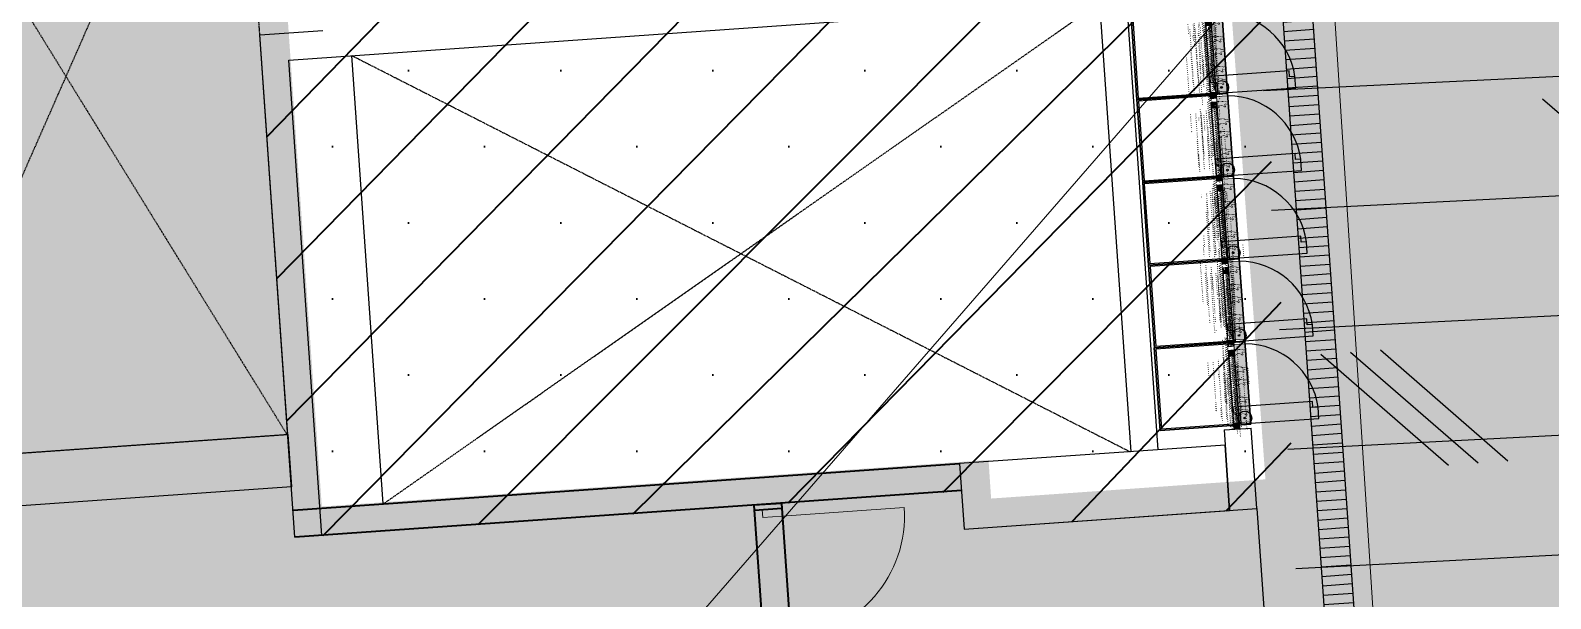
# Model space of a CAD drawing. Header units: millimetres. Extents: x 306 to 836129804, y -168137 to 818603917.
# Drawn here: x 834599264 to 834609363, y 818128792 to 818132562 of the extents above; entities that cross this region are included whole.
import ezdxf
from ezdxf.xclip import XClip

# ---------------------------------------------------------------- set-up
doc = ezdxf.new("R2010")
doc.units = ezdxf.units.MM
doc.header["$LTSCALE"] = 3
doc.header["$XCLIPFRAME"] = 0
for name, pattern in [('ACAD_ISO03W100', [30, 12, -18]), ('B0701', [2.34375, 1.5625, -0.78125]), ('CENTER2', [1.125, 0.75, -0.125, 0.125, -0.125]), ('DASHED', [0.75, 0.5, -0.25]), ('DIVIDE', [1.25, 0.5, -0.25, 0, -0.25, 0, -0.25])]:
    doc.linetypes.add(name, pattern=pattern)
for name, color, linetype, lineweight in [('029-ramp-l', 1, 'Continuous', 20), ('3A35X-MAGP-P-ADR-L00-L1$0$UAJ-08ALUM-h', 251, 'Continuous', 5), ('3A35X-MAGP-P-ADR-L00-L1$0$UAJ-08META', 251, 'Continuous', 9), ('3A35X-MAGP-P-ADR-L00-L1$0$UAJ-21EXWA-a', 251, 'Continuous', 13), ('3A35X-MAGP-P-ADR-L00-L1$0$UAJ-21EXWA-h', 251, 'Continuous', 9), ('3A35X-MAGP-P-ADR-L00-L1$0$UAJ-22INWA-a', 251, 'Continuous', 13), ('3A35X-MAGP-P-ADR-L00-L1$0$UAJ-32INFR-c', 251, 'Continuous', 9), ('3A35X-MAGP-P-ADR-L00-L1$0$UAJ-32INFR-h', 251, 'Continuous', 9), ('Eva-New', 1, 'ACAD_ISO03W100', 18), ('Hatch (CARR)', 252, 'Continuous', 35), ('UAJ-22INWA', 251, 'Continuous', 35), ('UAJ-32INFR-d', 251, 'Continuous', 5), ('UAJ-32INFR-h', 251, 'Continuous', 9)]:
    doc.layers.add(name, color=color, linetype=linetype, lineweight=lineweight)
doc.layers.add('3A35X-MAGP-P-ADR-L00-L1$0$UAJ-21EXWA-$', color=251, linetype='Continuous', plot=False)
doc.layers.add('UAJ-32INFR-$', color=251, linetype='Continuous', plot=False)
for name, color, linetype in [('_ANCILIARY', 40, 'Continuous'), ('_ANCILIARY HATCH', 1, 'Continuous'), ('_DEV LINE', 96, 'DIVIDE'), ('_P31', 251, 'Continuous'), ('_PARCEL BOUNDARY', 10, 'DASHED'), ('_SUBLEASE', 241, 'Continuous'), ('_SUBLEASE LINE', 10, 'DIVIDE')]:
    doc.layers.add(name, color=color, linetype=linetype)
pattern_1 = [(45, (-1740, 18), (-5, 5), []), (45, (-1738.3, 18), (-5, 5), []), (45, (-1738.2, 18), (-5, 5), []), (45, (-1738.1, 18), (-5, 5), []), (45, (-1738, 18), (-5, 5), []), (45, (-1737.9, 18), (-5, 5), []), (45, (-1737.8, 18), (-5, 5), []), (45, (-1737.7, 18), (-5, 5), [])]

# ---------------------------------------------------------------- blocks, each defined once
blk = doc.blocks.new('PB1')
at = {"layer": '_PARCEL BOUNDARY', "ltscale": 5, "const_width": 500, "flags": 128}
blk.add_lwpolyline([(834854731, 817545399), (834858529, 817489069), (834620586, 817472439), (834611000, 817471769), (834606247, 817538666)], dxfattribs=at)
blk = doc.blocks.new('*U2704')
at = {"layer": 'UAJ-22INWA'}
for p, q in [((0, -3692), (0, 747)), ((180, 747), (180, -3692))]:
    blk.add_line(p, q, dxfattribs=at)
blk = doc.blocks.new('*U2720')
at = {"layer": 'UAJ-22INWA'}
for p, q in [((0, -1336), (0, 533)), ((180, 533), (180, -1336))]:
    blk.add_line(p, q, dxfattribs=at)
for points in [[(0, 533), (180, 533)], [(0, -1336), (180, -1336)]]:
    blk.add_lwpolyline(points, dxfattribs=at)
blk = doc.blocks.new('*U2872')
at = {"layer": 'UAJ-32INFR-h'}
h = blk.add_hatch(color=256, dxfattribs=at)
h.dxf.hatch_style = 1
h.paths.add_polyline_path([(0, 0), (50, 0), (50, -130), (0, -130)])
h = blk.add_hatch(color=256, dxfattribs=at)
h.dxf.hatch_style = 1
h.paths.add_polyline_path([(1725, 0), (1675, 0), (1675, -130), (1725, -130)])
at = {"layer": 'UAJ-22INWA'}
for p, q in [((0, 0), (0, -180)), ((1725, 0), (1725, -180))]:
    blk.add_line(p, q, dxfattribs=at)
at = {"layer": 'UAJ-32INFR-$'}
blk.add_line((0, 0), (1722, 0), dxfattribs=at)
at = {"layer": 'UAJ-32INFR-d'}
blk.add_line((50, 0), (50, 812.5), dxfattribs=at)
blk.add_lwpolyline([(1675, 0), (1675, 812.5)], dxfattribs=at)
at = {"layer": 'UAJ-32INFR-d', "extrusion": (0, 0, -1)}
for centre, start, end in [((-50, 0), 90, 180), ((-1675, 0), 0, 90)]:
    blk.add_arc(centre, 812.5, start, end, dxfattribs=at)
at = {"layer": 'UAJ-32INFR-h'}
for points in [[(0, 0), (50, 0), (50, -130), (0, -130)], [(1725, 0), (1675, 0), (1675, -130), (1725, -130)]]:
    blk.add_lwpolyline(points, close=True, dxfattribs=at)
blk = doc.blocks.new('3A35X-MAGP-P-ADR-L00-L1$0$21_UNS-EXWA-Facade Extrusion_Type 2')
at = {"layer": '3A35X-MAGP-P-ADR-L00-L1$0$UAJ-21EXWA-h'}
h = blk.add_hatch(color=254, dxfattribs=at)
h.dxf.hatch_style = 1
edge = h.paths.add_edge_path(flags=16)
edge.add_line((94, 69), (96, 69))
edge.add_arc((96, 69), 0.5, 0, 90, ccw=False)
edge.add_line((96, 69), (96, 57))
edge.add_arc((90, 57), 6, -24.1131, 0, ccw=False)
edge.add_line((96, 55), (77, 55))
edge.add_arc((77, 54), 0.75, 90, 292.6567)
edge.add_arc((79, 51), 2.7, 8.4772, 112.6567, ccw=False)
edge.add_arc((82, 51), 0.75, 188.4772, 246.8609)
edge.add_arc((81, 50), 1, -110.8543, 66.8609, ccw=False)
edge.add_arc((81, 48), 0.75, 69.1457, 127.5294)
edge.add_arc((79, 51), 2.7, 193.9126, 307.5294, ccw=False)
edge.add_arc((75, 50), 0.75, 13.9126, 180)
edge.add_line((74, 50), (74, 47))
edge.add_arc((26, 291), 248, 272.8428, 281.3298, ccw=False)
edge.add_arc((38, 44), 1, 180, 272.8428, ccw=False)
edge.add_line((37, 44), (37, 49))
edge.add_line((37, 49), (34, 50))
edge.add_arc((33, 49), 0.75, 71.9348, 211.3069)
edge.add_arc((30, 48), 2.7, -72.8727, 31.3069, ccw=False)
edge.add_arc((31, 44), 0.75, 107.1273, 165.5111)
edge.add_arc((30, 45), 1, 167.7958, 345.5111, ccw=False)
edge.add_arc((28, 45), 0.75, 347.7958, 406.1796)
edge.add_arc((30, 48), 2.7, 112.5627, 226.1796, ccw=False)
edge.add_arc((29, 51), 0.75, 292.5627, 431.9348)
edge.add_line((29, 51), (28, 52))
edge.add_arc((28, 53), 1, 180, 251.9348, ccw=False)
edge.add_line((27, 53), (27, 70))
edge.add_arc((28, 70), 1, 110.9416, 180, ccw=False)
edge.add_line((28, 71), (30, 72))
edge.add_arc((30, 72), 0.75, 290.9416, 430.3137)
edge.add_arc((31, 76), 2.7, 146.1341, 250.3137, ccw=False)
edge.add_arc((28, 78), 0.75, 326.1341, 425.5622)
edge.add_arc((29, 79), 1, 182.8764, 245.5622, ccw=False)
edge.add_line((28, 79), (27, 81))
edge.add_arc((28, 81), 1, 39.0068, 182.8874, ccw=False)
edge.add_line((29, 82), (31, 80))
edge.add_arc((30, 80), 1, -23.679, 39.0068, ccw=False)
edge.add_arc((32, 79), 0.75, 156.321, 255.7491)
edge.add_arc((31, 76), 2.7, -28.4305, 75.7491, ccw=False)
edge.add_arc((34, 74), 0.75, 151.5695, 290.9416)
edge.add_line((34, 73), (39, 75))
edge.add_arc((64, 118), 49.8, 239.91, 296.8082)
edge.add_arc((86, 73), 0.5, 29.2666, 116.8082, ccw=False)
edge.add_line((87, 73), (89, 69))
edge.add_arc((90, 70), 0.75, 209.2666, 414.0907)
edge.add_arc((92, 72), 2.7, 120.4739, 234.0907, ccw=False)
edge.add_arc((90, 75), 0.75, 300.4739, 358.8576)
edge.add_arc((92, 75), 1, 1.1424, 178.8576, ccw=False)
edge.add_arc((94, 75), 0.75, 181.1424, 239.5261)
edge.add_arc((92, 72), 2.7, -44.6534, 59.5261, ccw=False)
edge.add_arc((94, 70), 0.75, 135.3466, 270)
edge = h.paths.add_edge_path()
edge.add_arc((26, 87), 2, 40.3561, 180)
edge.add_line((24, 87), (24, 42))
edge.add_arc((26, 42), 2, 180, 270.1749)
edge.add_arc((26, 291), 251, 270.1749, 285.5083)
edge.add_arc((90, 57), 9, 285.5083, 360)
edge.add_line((99, 57), (99, 72))
edge.add_arc((92, 72), 7.5, 0, 121.4668)
edge.add_arc((64, 118), 46.8, 220.3561, 301.4668, ccw=False)
blk = doc.blocks.new('3A35X-MAGP-P-ADR-L00-L1$0$21_UNS-EXWA-Facade Extrusion_Type 1')
at = {"layer": '3A35X-MAGP-P-ADR-L00-L1$0$UAJ-21EXWA-h'}
h = blk.add_hatch(color=254, dxfattribs=at)
h.dxf.hatch_style = 1
edge = h.paths.add_edge_path(flags=16)
edge.add_line((143, 146), (144, 145))
edge.add_arc((144, 146), 0.75, 232.3337, 371.7058)
edge.add_arc((148, 147), 2.7, 87.5262, 191.7058, ccw=False)
edge.add_arc((148, 150), 0.75, 267.5262, 366.9543)
edge.add_arc((150, 150), 1, 124.2685, 186.9543, ccw=False)
edge.add_line((149, 151), (151, 152))
edge.add_arc((152, 152), 1, -19.6011, 124.2575, ccw=False)
edge.add_line((153, 151), (152, 149))
edge.add_arc((151, 149), 1, 277.7131, 340.3989, ccw=False)
edge.add_arc((151, 148), 0.75, 97.7131, 197.1412)
edge.add_arc((148, 147), 2.7, -87.0384, 17.1412, ccw=False)
edge.add_arc((148, 143), 0.75, 92.9616, 232.3337)
edge.add_line((147, 142), (148, 142))
edge.add_arc((147, 142), 1, -34.5097, 52.3337, ccw=False)
edge.add_arc((153, 138), 6, 145.4903, 284.449)
edge.add_line((154, 132), (164, 134))
edge.add_arc((165, 128), 6.16, -74.5205, 104.449, ccw=False)
edge.add_arc((101, 362), 248, 272.8428, 285.4795, ccw=False)
edge.add_arc((113, 115), 1, 180, 272.8427, ccw=False)
edge.add_line((112, 115), (112, 120))
edge.add_line((112, 120), (109, 121))
edge.add_arc((108, 120), 0.75, 71.9348, 211.3069)
edge.add_arc((105, 118), 2.7, -72.8727, 31.3069, ccw=False)
edge.add_arc((106, 115), 0.75, 107.1273, 165.5111)
edge.add_arc((105, 116), 1, 167.7958, 345.5111, ccw=False)
edge.add_arc((103, 116), 0.75, 347.7958, 406.1796)
edge.add_arc((105, 118), 2.7, 112.5627, 226.1796, ccw=False)
edge.add_arc((104, 122), 0.75, 292.5627, 431.9348)
edge.add_line((104, 122), (103, 123))
edge.add_arc((103, 124), 1, 180, 251.9348, ccw=False)
edge.add_line((102, 124), (102, 140))
edge.add_arc((103, 140), 1, 108.0652, 180, ccw=False)
edge.add_line((103, 141), (104, 141))
edge.add_arc((104, 142), 0.75, 288.0652, 427.4373)
edge.add_arc((105, 145), 2.7, 143.2577, 247.4373, ccw=False)
edge.add_arc((103, 147), 0.75, 323.2577, 422.6858)
edge.add_arc((103, 149), 1, 180, 242.6858, ccw=False)
edge.add_line((102, 149), (102, 151))
edge.add_arc((103, 151), 1, 36.1304, 179.989, ccw=False)
edge.add_line((104, 152), (106, 150))
edge.add_arc((105, 149), 1, -26.5554, 36.1304, ccw=False)
edge.add_arc((106, 148), 0.75, 153.4446, 252.8727)
edge.add_arc((105, 145), 2.7, -31.3069, 72.8727, ccw=False)
edge.add_arc((108, 143), 0.75, 148.6931, 288.0652)
edge.add_line((109, 142), (113, 144))
edge.add_arc((113, 143), 1, 64.2804, 108.0652, ccw=False)
edge.add_arc((126, 169), 27.7, 244.1521, 305.1778)
edge.add_arc((142, 145), 1, 52.3337, 125.1832, ccw=False)
edge = h.paths.add_edge_path()
edge.add_arc((153, 138), 3, 142.3337, 284.449, ccw=False)
edge.add_line((150, 139), (155, 146))
edge.add_arc((150, 150), 6.32, 322.3337, 502.154)
edge.add_arc((126, 169), 24.7, 205.0822, 322.154, ccw=False)
edge.add_arc((101, 157), 2, 25.0822, 180)
edge.add_line((99, 157), (99, 111))
edge.add_arc((100, 111), 1, 180, 269.9452)
edge.add_arc((101, 362), 251, 269.9452, 285.4795)
edge.add_arc((165, 128), 9.16, 285.4795, 464.449)
edge.add_line((163, 137), (153, 135))
blk = doc.blocks.new('3A35X-MAGP-P-ADR-L00-L1$0$21_UNS-EXWA-Facade 4-1 Cladding-Section-2')
at = {"layer": '3A35X-MAGP-P-ADR-L00-L1$0$UAJ-08ALUM-h', "true_color": 0xffffff}
h = blk.add_hatch(color=7, dxfattribs=at)
h.dxf.hatch_style = 1
edge = h.paths.add_edge_path()
edge.add_arc((-149, 3276), 1.03, 180.7987, 281.3984)
edge.add_arc((-149, 3527), 252, 270.0064, 285.9254)
edge.add_arc((-83, 3294), 9.16, 288.8728, 327.3029)
edge.add_line((-75, 3289), (-75, 3299))
edge.add_line((-75, 3299), (-75, 3447))
edge.add_line((-75, 3447), (-150, 3447))
edge.add_line((-150, 3447), (-150, 3276))
h = blk.add_hatch(color=7, dxfattribs=at)
h.dxf.hatch_style = 1
edge = h.paths.add_edge_path()
edge.add_line((-75, 3450), (0, 3450))
edge.add_line((0, 3450), (0, 3244))
edge.add_arc((-9, 3244), 9.16, -74.5267, 0.0062, ccw=False)
edge.add_arc((-74, 3478), 251, 269.9514, 285.4734, ccw=False)
edge.add_arc((-74, 3227), 1, 180.0046, 269.9406, ccw=False)
edge.add_line((-75, 3227), (-75, 3450))
at = {"layer": '3A35X-MAGP-P-ADR-L00-L1$0$UAJ-21EXWA-h', "true_color": 0xffffff}
h = blk.add_hatch(color=7, dxfattribs=at)
h.dxf.hatch_style = 1
edge = h.paths.add_edge_path()
edge.add_line((-75, 2726), (-75, 2402))
edge.add_line((-75, 2402), (0, 2402))
edge.add_line((0, 2402), (0, 2698))
edge.add_arc((-9, 2697), 9.16, 3.9953, 104.4526)
edge.add_line((-11, 2706), (-21, 2704))
edge.add_arc((-22, 2706), 3, 142.3337, 284.449, ccw=False)
edge.add_line((-24, 2708), (-19, 2715))
edge.add_arc((-24, 2718), 6.32, 322.5136, 502.1538)
edge.add_arc((-49, 2737), 24.7, 263.6181, 322.154, ccw=False)
edge.add_arc((-49, 2737), 24.7, 205.0822, 263.6181, ccw=False)
edge.add_arc((-73, 2726), 2, 25.0822, 180)
h = blk.add_hatch(color=7, dxfattribs=at)
h.dxf.hatch_style = 1
edge = h.paths.add_edge_path()
edge.add_arc((-148, 2553), 2, 25.0822, 180, ccw=False)
edge.add_arc((-124, 2564), 24.7, 205.0822, 263.6181)
edge.add_arc((-124, 2564), 24.7, 263.6181, 322.154)
edge.add_arc((-99, 2545), 6.32, -37.4864, 142.1538, ccw=False)
edge.add_line((-94, 2541), (-99, 2535))
edge.add_arc((-97, 2533), 3, 142.3337, 284.449)
edge.add_line((-96, 2530), (-85, 2533))
edge.add_arc((-82, 2525), 8.56, 30.1697, 104.449, ccw=False)
edge.add_line((-75, 2529), (-75, 2405))
edge.add_line((-75, 2405), (-150, 2405))
edge.add_line((-150, 2405), (-150, 2553))
h = blk.add_hatch(color=7, dxfattribs=at)
h.dxf.hatch_style = 1
h.paths.add_polyline_path([(-150, 2395), (-75, 2395), (-75, 5), (-150, 5)])
h = blk.add_hatch(color=7, dxfattribs=at)
h.dxf.hatch_style = 1
h.paths.add_polyline_path([(-75, 2), (0, 2), (0, 2398), (-75, 2398)])
blk.add_lwpolyline([(-75, 2726), (-75, 2402), (0, 2402), (0, 2698, 0.468739), (-11, 2706), (-21, 2704, -0.714052), (-24, 2708), (-19, 2715, 0.996865), (-29, 2722, -0.261114), (-52, 2713, -0.261114), (-71, 2727, 0.801995)], format="xyb", close=True)
at = {"layer": '3A35X-MAGP-P-ADR-L00-L1$0$UAJ-08ALUM-h', "color": 18, "true_color": 0x000000}
for points in [[(-150, 3276, 0.469497), (-149, 3275, 0.069572), (-80, 3285, 0.169273), (-75, 3289, -0.996868), (-75, 3289, -0.001569), (-75, 3289, 0.716423), (-75, 3289, -0.001569), (-75, 3289), (-75, 3299), (-75, 3447), (-150, 3447), (-150, 3276, -3.687037)], [(-75, 3450), (0, 3450), (0, 3244, -0.337183), (-7, 3235, -0.067831), (-74, 3226, -0.413886), (-75, 3227), (-75, 3450)]]:
    blk.add_lwpolyline(points, format="xyb", dxfattribs=at)
at = {"layer": '3A35X-MAGP-P-ADR-L00-L1$0$UAJ-08META', "color": 1}
for points in [[(-150, 3276, 0.469497), (-149, 3275, 0.069572), (-80, 3285, 0.169273), (-75, 3289, -0.996868), (-75, 3289, -0.001569), (-75, 3289, 0.716423), (-75, 3289, -0.001569), (-75, 3289), (-75, 3299), (-75, 3447), (-150, 3447), (-150, 3276, -3.687037)], [(-75, 3450), (0, 3450), (0, 3244, -0.337183), (-7, 3235, -0.067831), (-74, 3226, -0.413886), (-75, 3227), (-75, 3450)]]:
    blk.add_lwpolyline(points, format="xyb", dxfattribs=at)
at = {"layer": '3A35X-MAGP-P-ADR-L00-L1$0$UAJ-21EXWA-h'}
blk.add_lwpolyline([(-153, 3450), (0, 3450)], dxfattribs=at)
blk.add_lwpolyline([(-150, 2553, -0.801995), (-146, 2554, 0.261114), (-126, 2540, 0.261114), (-104, 2549, -0.996865), (-94, 2541), (-99, 2535, 0.714052), (-96, 2530), (-85, 2533, -0.335951), (-75, 2529), (-75, 2405), (-150, 2405), (-150, 2553, 0.268696)], format="xyb", dxfattribs=at)
for points in [[(-150, 2395), (-75, 2395), (-75, 5), (-150, 5)], [(-75, 2), (0, 2), (0, 2398), (-75, 2398)]]:
    blk.add_lwpolyline(points, close=True, dxfattribs=at)
at = {"layer": '3A35X-MAGP-P-ADR-L00-L1$0$UAJ-22INWA-a', "color": 4, "lineweight": -2}
for points in [[(-213, 3426), (-213, 3480, 0.414214), (-216, 3483), (-228, 3483), (-228, 3488), (-215, 3488, -0.414214), (-208, 3480), (-208, 3425, -0.414214), (-215, 3418), (-228, 3418), (-228, 3423), (-216, 3423, 0.414214)], [(-213, 2373), (-213, 2427, 0.414214), (-216, 2430), (-228, 2430), (-228, 2435), (-215, 2435, -0.414214), (-208, 2428), (-208, 2373, -0.414214), (-215, 2365), (-228, 2365), (-228, 2370), (-216, 2370, 0.414214)], [(-213, 27), (-213, -27, -0.414214), (-216, -30), (-228, -30), (-228, -35), (-215, -35, 0.414214), (-208, -28), (-208, 27, 0.414214), (-215, 35), (-228, 35), (-228, 30), (-216, 30, -0.414214)]]:
    blk.add_lwpolyline(points, format="xyb", close=True, dxfattribs=at)
for points in [[(-205, 3412), (-157, 3412), (-157, 3416), (-201, 3416), (-201, 3488), (-157, 3488), (-157, 3492), (-205, 3492), (-205, 3412)], [(-205, 2360), (-157, 2360), (-157, 2364), (-201, 2364), (-201, 2436), (-157, 2436), (-157, 2440), (-205, 2440), (-205, 2360)], [(-205, 40), (-157, 40), (-157, 36), (-201, 36), (-201, -36), (-157, -36), (-157, -40), (-205, -40), (-205, 40)]]:
    blk.add_lwpolyline(points, dxfattribs=at)
for points in [[(-153, 3414), (-153, 3431), (-194, 3431), (-194, 3436), (-153, 3436), (-153, 3450), (-75, 3450), (-75, 3447), (-150, 3447), (-150, 3414), (-153, 3414)], [(-153, 2438), (-153, 2421), (-194, 2421), (-194, 2416), (-153, 2416), (-153, 2402), (-75, 2402), (-75, 2405), (-150, 2405), (-150, 2438), (-153, 2438)], [(-153, 2362), (-153, 2379), (-194, 2379), (-194, 2384), (-153, 2384), (-153, 2398), (-75, 2398), (-75, 2395), (-150, 2395), (-150, 2362), (-153, 2362)], [(-153, 38), (-153, 21), (-194, 21), (-194, 16), (-153, 16), (-153, 2), (-75, 2), (-75, 5), (-150, 5), (-150, 38), (-153, 38)]]:
    blk.add_lwpolyline(points, close=True, dxfattribs=at)
at = {"layer": '3A35X-MAGP-P-ADR-L00-L1$0$UAJ-22INWA-a', "color": 8, "lineweight": -2}
for points in [[(-184, 3473), (-184, 3488), (-175, 3488), (-175, 3473)], [(-184, 3436), (-184, 3468)], [(-175, 3468), (-175, 3436)], [(-175, 3431), (-175, 3416), (-184, 3416), (-184, 3431)], [(-184, 2421), (-184, 2436), (-175, 2436), (-175, 2421)], [(-184, 2384), (-184, 2416)], [(-175, 2379), (-175, 2364), (-184, 2364), (-184, 2379)], [(-175, 2416), (-175, 2384)], [(-175, 21), (-175, 36), (-184, 36), (-184, 21)], [(-184, 16), (-184, -16)], [(-175, -16), (-175, 16)], [(-184, -21), (-184, -36), (-175, -36), (-175, -21)]]:
    blk.add_lwpolyline(points, dxfattribs=at)
for name, p in [('3A35X-MAGP-P-ADR-L00-L1$0$21_UNS-EXWA-Facade Extrusion_Type 1', (-174, 3291)), ('3A35X-MAGP-P-ADR-L00-L1$0$21_UNS-EXWA-Facade Extrusion_Type 1', (-174, 3200)), ('3A35X-MAGP-P-ADR-L00-L1$0$21_UNS-EXWA-Facade Extrusion_Type 2', (-174, 3235)), ('3A35X-MAGP-P-ADR-L00-L1$0$21_UNS-EXWA-Facade Extrusion_Type 1', (-174, 3116)), ('3A35X-MAGP-P-ADR-L00-L1$0$21_UNS-EXWA-Facade Extrusion_Type 1', (-174, 2569)), ('3A35X-MAGP-P-ADR-L00-L1$0$21_UNS-EXWA-Facade Extrusion_Type 2', (-174, 2466)), ('3A35X-MAGP-P-ADR-L00-L1$0$21_UNS-EXWA-Facade Extrusion_Type 1', (-174, 2369)), ('3A35X-MAGP-P-ADR-L00-L1$0$21_UNS-EXWA-Facade Extrusion_Type 1', (-174, 2292)), ('3A35X-MAGP-P-ADR-L00-L1$0$21_UNS-EXWA-Facade Extrusion_Type 1', (-174, 2238)), ('3A35X-MAGP-P-ADR-L00-L1$0$21_UNS-EXWA-Facade Extrusion_Type 2', (-174, 2182)), ('3A35X-MAGP-P-ADR-L00-L1$0$21_UNS-EXWA-Facade Extrusion_Type 1', (-174, 2146)), ('3A35X-MAGP-P-ADR-L00-L1$0$21_UNS-EXWA-Facade Extrusion_Type 1', (-174, 2063)), ('3A35X-MAGP-P-ADR-L00-L1$0$21_UNS-EXWA-Facade Extrusion_Type 2', (-174, 1982)), ('3A35X-MAGP-P-ADR-L00-L1$0$21_UNS-EXWA-Facade Extrusion_Type 1', (-174, 1946)), ('3A35X-MAGP-P-ADR-L00-L1$0$21_UNS-EXWA-Facade Extrusion_Type 1', (-174, 1863)), ('3A35X-MAGP-P-ADR-L00-L1$0$21_UNS-EXWA-Facade Extrusion_Type 2', (-174, 1782)), ('3A35X-MAGP-P-ADR-L00-L1$0$21_UNS-EXWA-Facade Extrusion_Type 1', (-174, 1746)), ('3A35X-MAGP-P-ADR-L00-L1$0$21_UNS-EXWA-Facade Extrusion_Type 1', (-174, 1663)), ('3A35X-MAGP-P-ADR-L00-L1$0$21_UNS-EXWA-Facade Extrusion_Type 2', (-174, 1582)), ('3A35X-MAGP-P-ADR-L00-L1$0$21_UNS-EXWA-Facade Extrusion_Type 1', (-174, 1546)), ('3A35X-MAGP-P-ADR-L00-L1$0$21_UNS-EXWA-Facade Extrusion_Type 1', (-174, 1463)), ('3A35X-MAGP-P-ADR-L00-L1$0$21_UNS-EXWA-Facade Extrusion_Type 2', (-174, 1382)), ('3A35X-MAGP-P-ADR-L00-L1$0$21_UNS-EXWA-Facade Extrusion_Type 1', (-174, 1346)), ('3A35X-MAGP-P-ADR-L00-L1$0$21_UNS-EXWA-Facade Extrusion_Type 1', (-174, 1263)), ('3A35X-MAGP-P-ADR-L00-L1$0$21_UNS-EXWA-Facade Extrusion_Type 2', (-174, 1182)), ('3A35X-MAGP-P-ADR-L00-L1$0$21_UNS-EXWA-Facade Extrusion_Type 1', (-174, 1146)), ('3A35X-MAGP-P-ADR-L00-L1$0$21_UNS-EXWA-Facade Extrusion_Type 1', (-174, 1063)), ('3A35X-MAGP-P-ADR-L00-L1$0$21_UNS-EXWA-Facade Extrusion_Type 2', (-174, 982)), ('3A35X-MAGP-P-ADR-L00-L1$0$21_UNS-EXWA-Facade Extrusion_Type 1', (-174, 946)), ('3A35X-MAGP-P-ADR-L00-L1$0$21_UNS-EXWA-Facade Extrusion_Type 1', (-174, 863)), ('3A35X-MAGP-P-ADR-L00-L1$0$21_UNS-EXWA-Facade Extrusion_Type 2', (-174, 782)), ('3A35X-MAGP-P-ADR-L00-L1$0$21_UNS-EXWA-Facade Extrusion_Type 1', (-174, 746)), ('3A35X-MAGP-P-ADR-L00-L1$0$21_UNS-EXWA-Facade Extrusion_Type 1', (-174, 663)), ('3A35X-MAGP-P-ADR-L00-L1$0$21_UNS-EXWA-Facade Extrusion_Type 2', (-174, 582)), ('3A35X-MAGP-P-ADR-L00-L1$0$21_UNS-EXWA-Facade Extrusion_Type 1', (-174, 546)), ('3A35X-MAGP-P-ADR-L00-L1$0$21_UNS-EXWA-Facade Extrusion_Type 1', (-174, 463)), ('3A35X-MAGP-P-ADR-L00-L1$0$21_UNS-EXWA-Facade Extrusion_Type 1', (-174, 346)), ('3A35X-MAGP-P-ADR-L00-L1$0$21_UNS-EXWA-Facade Extrusion_Type 2', (-174, 382)), ('3A35X-MAGP-P-ADR-L00-L1$0$21_UNS-EXWA-Facade Extrusion_Type 1', (-174, 263)), ('3A35X-MAGP-P-ADR-L00-L1$0$21_UNS-EXWA-Facade Extrusion_Type 1', (-174, 146)), ('3A35X-MAGP-P-ADR-L00-L1$0$21_UNS-EXWA-Facade Extrusion_Type 2', (-174, 182)), ('3A35X-MAGP-P-ADR-L00-L1$0$21_UNS-EXWA-Facade Extrusion_Type 1', (-174, 63)), ('3A35X-MAGP-P-ADR-L00-L1$0$21_UNS-EXWA-Facade Extrusion_Type 1', (-174, -54)), ('3A35X-MAGP-P-ADR-L00-L1$0$21_UNS-EXWA-Facade Extrusion_Type 2', (-174, -18))]:
    blk.add_blockref(name, p)
blk = doc.blocks.new('AUDIT_I_210513140828-7')
at = {"layer": '3A35X-MAGP-P-ADR-L00-L1$0$UAJ-32INFR-c'}
h = blk.add_hatch(color=256, dxfattribs=at)
h.dxf.hatch_style = 1
h.paths.add_polyline_path([(0, 10, 0.414214), (10, 0), (26, 0, 0.414214), (36, 10), (36, 38), (33, 38), (33, 10, -0.414214), (26, 3), (10, 3, -0.414214), (3, 10), (3, 38), (0, 38)])
at = {"layer": '3A35X-MAGP-P-ADR-L00-L1$0$UAJ-32INFR-h'}
h = blk.add_hatch(dxfattribs=at)
h.set_pattern_fill('STAAL', color=256)
h.set_pattern_definition(pattern_1)
h.paths.add_polyline_path([(0, 10, 0.414214), (10, 0), (26, 0, 0.414214), (36, 10), (36, 38), (33, 38), (33, 10, -0.414214), (26, 3), (10, 3, -0.414214), (3, 10), (3, 38), (0, 38)])
at = {"layer": '3A35X-MAGP-P-ADR-L00-L1$0$UAJ-22INWA-a', "lineweight": -2}
for points in [[(0, 38), (0, 10, 0.414214), (10, 0), (26, 0, 0.414214), (36, 10), (36, 38)], [(3, 38), (3, 10, 0.414214), (10, 3), (26, 3, 0.414214), (33, 10), (33, 38)]]:
    blk.add_lwpolyline(points, format="xyb", dxfattribs=at)
for points in [[(0, 38), (3, 38)], [(36, 38), (33, 38)]]:
    blk.add_lwpolyline(points, dxfattribs=at)
blk = doc.blocks.new('*U2715')
at = {"layer": '3A35X-MAGP-P-ADR-L00-L1$0$UAJ-32INFR-h'}
h = blk.add_hatch(dxfattribs=at)
h.set_pattern_fill('A-INSULATION', color=256, scale=35, style=0)
h.set_pattern_definition([(71.565, (24.818, 7), (-14, 1e-05), [22.1359, -14.7573]), (279, (24.818, 7), (14, -1e-07), [2.1901, -33.2462]), (297, (25.168, 4.83), (14, 2e-09), [2.1901, -37.0913]), (315, (26.148, 2.87), (14, -4e-15), [2.1901, -47.3074]), (333, (27.688, 1.33), (14, 2e-07), [2.1901, -74.904]), (351, (29.648, 0.35), (13.997396, 0.000413), [2.1901, -221.5458]), (9, (31.818, 0), (-14, 1e-07), [2.1901, -221.5458]), (27, (33.988, 0.35), (-14, 2e-07), [2.1901, -74.904]), (45, (35.948, 1.33), (-14, 1e-15), [2.1901, -47.3074]), (63, (37.488, 2.87), (-14, 2e-09), [2.1901, -37.0913]), (81, (38.468, 4.83), (-14, -1e-07), [2.1901, -33.2462]), (288.435, (31.818, 28), (14, 1e-05), [22.1359, -14.7573]), (261, (32.168, 30.17), (14, 1e-07), [2.1901, -33.2462]), (243, (33.148, 32.13), (14, -2e-09), [2.1901, -37.0913]), (225, (34.688, 33.67), (14, -2e-15), [2.1901, -47.3074]), (207, (36.648, 34.65), (14, -2e-07), [2.1901, -74.904]), (189, (38.818, 35), (14, -1e-07), [2.1901, -221.5458]), (171, (40.988, 34.65), (-14, -1e-07), [2.1901, -221.5458]), (153, (42.948, 33.67), (-14, -2e-07), [2.1901, -74.904]), (135, (44.488, 32.13), (-14, 1e-15), [2.1901, -47.3074]), (117, (45.468, 30.17), (-14, -2e-09), [2.1901, -37.0913]), (99, (45.818, 28), (-14, 2e-07), [2.1901, -33.2462])])
h.paths.add_polyline_path([(0, 0), (445, 0), (445, 35), (0, 35)])
blk.add_lwpolyline([(0, 0), (445, 0), (445, 35), (0, 35)], close=True, dxfattribs=at)
blk = doc.blocks.new('AUDIT_I_210513140828-8')
at = {"layer": '3A35X-MAGP-P-ADR-L00-L1$0$UAJ-32INFR-c'}
h = blk.add_hatch(color=256, dxfattribs=at)
h.dxf.hatch_style = 1
h.paths.add_polyline_path([(0, 10, 0.414214), (10, 0), (26, 0, 0.414214), (36, 10), (36, 38), (33, 38), (33, 10, -0.414214), (26, 3), (10, 3, -0.414214), (3, 10), (3, 38), (0, 38)])
at = {"layer": '3A35X-MAGP-P-ADR-L00-L1$0$UAJ-32INFR-h'}
h = blk.add_hatch(dxfattribs=at)
h.set_pattern_fill('STAAL', color=256)
h.set_pattern_definition(pattern_1)
h.paths.add_polyline_path([(0, 10, 0.414214), (10, 0), (26, 0, 0.414214), (36, 10), (36, 38), (33, 38), (33, 10, -0.414214), (26, 3), (10, 3, -0.414214), (3, 10), (3, 38), (0, 38)])
at = {"layer": '3A35X-MAGP-P-ADR-L00-L1$0$UAJ-22INWA-a', "lineweight": -2}
for points in [[(0, 38), (0, 10, 0.414214), (10, 0), (26, 0, 0.414214), (36, 10), (36, 38)], [(3, 38), (3, 10, 0.414214), (10, 3), (26, 3, 0.414214), (33, 10), (33, 38)]]:
    blk.add_lwpolyline(points, format="xyb", dxfattribs=at)
for points in [[(0, 38), (3, 38)], [(36, 38), (33, 38)]]:
    blk.add_lwpolyline(points, dxfattribs=at)
blk = doc.blocks.new('3A35X-MAGP-P-ADR-L00-L1$0$21_UNS-EXWA-Facade FS Inlet Plan-a')
for points in [[(-454, 270), (-454, 195), (-419, 195), (-419, 155), (110, 155), (110, 195), (65, 195), (65, 270)], [(0, -275), (604, -275), (604, 275), (0, 275)]]:
    blk.add_lwpolyline(points, close=True)
blk.add_lwpolyline([(115, -265), (115, -265), (594, -265), (594, 265), (115, 265)])
for radius in [46.5, 5.4]:
    blk.add_circle((37, 233), radius)
blk.add_arc((37, 233), 493, 184.3702, 265.6308)
at = {"layer": '3A35X-MAGP-P-ADR-L00-L1$0$UAJ-21EXWA-$'}
blk.add_lwpolyline([(0, 275), (604, 275), (604, -275), (0, -275)], close=True, dxfattribs=at)
at = {"layer": '3A35X-MAGP-P-ADR-L00-L1$0$UAJ-21EXWA-a'}
blk.add_lwpolyline([(0, 260), (75, 260), (75, -259), (0, -259)], close=True, dxfattribs=at)
for points in [[(95, 282), (93, 282), (93, 300), (77, 300), (77, -221), (93, -221), (93, -203), (95, -203), (95, -221, -0.414214), (93, -223), (77, -223, -0.414214), (75, -221), (75, 300, -0.414214), (77, 302), (93, 302, -0.414214), (95, 300)], [(95, 282), (97, 282), (97, 300), (113, 300), (113, -221), (97, -221), (97, -203), (95, -203), (95, -221, 0.414214), (97, -223), (113, -223, 0.414214), (115, -221), (115, 300, 0.414214), (113, 302), (97, 302, 0.414214), (95, 300)]]:
    blk.add_lwpolyline(points, format="xyb", close=True, dxfattribs=at)
ref = blk.add_blockref('3A35X-MAGP-P-ADR-L00-L1$0$21_UNS-EXWA-Facade 4-1 Cladding-Section-2', (0, -485), dxfattribs=dict(xscale=-0.9999999999999997, rotation=4.378074786731525e-08))
XClip(ref).set_block_clipping_path([(-75.107008338, 226.3732920885), (0.1000003815, 745.0289859772)])
at = {"rotation": 270}
blk.add_blockref('*U2715', (78, 262), dxfattribs=at)
at = {"layer": '3A35X-MAGP-P-ADR-L00-L1$0$UAJ-08META'}
blk.add_blockref('AUDIT_I_210513140828-7', (77, 262), dxfattribs=at)
at = {"layer": '3A35X-MAGP-P-ADR-L00-L1$0$UAJ-08META', "xscale": -1, "rotation": 180}
blk.add_blockref('AUDIT_I_210513140828-8', (77, -183), dxfattribs=at)
blk = doc.blocks.new('3A35X-MAGP-P-ADR-L00-L1')
at = {"layer": '_P31'}
h = blk.add_hatch(dxfattribs=at)
h.set_pattern_fill('LINE', color=256, scale=500)
h.set_pattern_definition([(3.99891, (834622085.35, 818066771.545), (-4.35859, 62.347836), [])])
h.paths.add_polyline_path([(834606760, 818147313), (834606560, 818147299), (834609134, 818110477), (834609334, 818110491)])
at = {"layer": '_P31', "linetype": 'CENTER2', "ltscale": 4}
for p, q in [((834601608, 818129419, 0), (834606362, 818132741)), ((834601400, 818132395, 0), (834606570, 818129766, 0))]:
    blk.add_line(p, q, dxfattribs=at)
at = {"layer": '_P31', "ltscale": 4}
for p, q in [((834606578, 818129766, 0), (834606370, 818132742, 0)), ((834606757, 818129779, 0), (834606549, 818132755, 0)), ((834600981, 818132365, 0), (834605230, 818132662, 0)), ((834600789, 818132532, 0), (834601208, 818132562, 0)), ((834601022, 818129198, 0), (834600789, 818132532, 0)), ((834601202, 818129210, 0), (834600981, 818132365, 0)), ((834607195, 818129910), (834607375, 818129922)), ((834607412, 818129389), (834607375, 818129922)), ((834607195, 818129910), (834607232, 818129376)), ((834605468, 818129253), (834607412, 818129389))]:
    blk.add_line(p, q, dxfattribs=at)
at = {"layer": '_P31'}
for p, q in [((834601608, 818129419, 0), (834601400, 818132395, 0)), ((834607412, 818129389), (834607525, 818127779))]:
    blk.add_line(p, q, dxfattribs=at)
for points in [[(834606760, 818147313), (834606560, 818147299), (834609134, 818110477), (834609334, 818110491)], [(834607202, 818129810), (834605438, 818129687), (834605468, 818129253), (834607232, 818129376)]]:
    blk.add_lwpolyline(points, close=True, dxfattribs=at)
at = {"layer": '_P31', "linetype": 'B0701', "elevation": 0}
blk.add_lwpolyline([(834598375, 818129699), (834600975, 818129881), (834600629, 818134819), (834598030, 818134637)], close=True, dxfattribs=at)
at = {"layer": '_P31', "linetype": 'B0701'}
for points in [[(834600629, 818134819), (834598375, 818129699)], [(834598030, 818134637), (834600969, 818129881)]]:
    blk.add_lwpolyline(points, dxfattribs=at)
at = {"layer": '_P31', "elevation": 0}
blk.add_lwpolyline([(834597477, 818129636), (834600975, 818129881), (834600999, 818129532), (834597502, 818129287)], close=True, dxfattribs=at)
at = {"layer": '_P31'}
for name, p, rotation in [('3A35X-MAGP-P-ADR-L00-L1$0$21_UNS-EXWA-Facade FS Inlet Plan-a', (834607199, 818132418), 183.9989085218022), ('3A35X-MAGP-P-ADR-L00-L1$0$21_UNS-EXWA-Facade FS Inlet Plan-a', (834607238, 818131870), 183.9989085218022), ('3A35X-MAGP-P-ADR-L00-L1$0$21_UNS-EXWA-Facade FS Inlet Plan-a', (834607276, 818131321), 183.9989085218022), ('3A35X-MAGP-P-ADR-L00-L1$0$21_UNS-EXWA-Facade FS Inlet Plan-a', (834607315, 818130772), 183.9989085218022), ('3A35X-MAGP-P-ADR-L00-L1$0$21_UNS-EXWA-Facade FS Inlet Plan-a', (834607353, 818130224), 183.9989085218022), ('*U2704', (834604693, 818129635, 0), 273.9989085378552), ('*U2720', (834604347, 818128090, 0), 183.9989085410013), ('*U2872', (834604256, 818129389, 0), 273.9989084891531)]:
    blk.add_blockref(name, p, dxfattribs=dict(at, rotation=rotation))

msp = doc.modelspace()

# ---------------------------------------------------------------- hatches: boundary and pattern name
at = {"layer": '_ANCILIARY'}
h = msp.add_hatch(color=256, dxfattribs=at)
h.dxf.hatch_style = 1
h.paths.add_polyline_path([(834561065, 818152049), (834608189, 818151247), (834611239, 818107617), (834564400, 818104340)])
h.paths.add_polyline_path([(834563831, 818147998), (834606434, 818147223), (834608995, 818110669), (834566785, 818107714)], flags=16)
at = {"layer": '_ANCILIARY HATCH'}
h = msp.add_hatch(dxfattribs=at)
h.set_pattern_fill('CORK', color=256, scale=250, angle=3.9989)
h.set_pattern_definition([(3.99890835, (0, 0), (-55.35411464, 791.8175197), []), (138.99890835, (423.6, -368.2), (-1472.9274463, -1694.3440005), [1122.5325, -1122.5325]), (138.99890835, (621.5, -354.4), (-1472.9274463, -1694.3440005), [1122.5325, -1122.5325]), (138.99890835, (819.5, -340.6), (-1472.9274463, -1694.3440005), [1122.5325, -1122.5325])])
h.paths.add_polyline_path([(834561064, 818152049), (834608188, 818151247), (834611238, 818107616), (834564399, 818104340)])
h.paths.add_polyline_path([(834563826, 818148010), (834606435, 818147221), (834608913, 818110661), (834566785, 818107714)], flags=16)
at = {"layer": '_SUBLEASE'}
h = msp.add_hatch(color=256, dxfattribs=at)
h.dxf.hatch_style = 1
h.paths.add_polyline_path([(834606434, 818147223), (834563804, 818148002), (834564642, 818136815), (834565197, 818128493), (834566456, 818128581), (834566207, 818132148), (834570444, 818132444), (834570795, 818127419), (834565376, 818127042), (834565675, 818122763), (834565675, 818122763), (834565569, 818124280), (834567009, 818124380), (834567028, 818124110), (834583393, 818125255), (834583480, 818124008), (834565675, 818122763), (834566785, 818107714), (834608995, 818110669), (834608633, 818115718), (834597317, 818114926), (834597003, 818119420), (834590238, 818118947), (834590005, 818122289), (834593796, 818122554), (834593847, 818121835), (834596313, 818122008), (834595920, 818127622), (834598953, 818127834), (834599012, 818127002), (834607812, 818127617), (834607674, 818129406), (834605460, 818129252), (834605443, 818129506), (834601014, 818129196), (834600328, 818139005), (834606977, 818139470)])
h.paths.add_polyline_path([(834579889, 818122322), (834580098, 818119323), (834583789, 818119581), (834583580, 818122581)], flags=16)
at = {"layer": 'Eva-New', "linetype": 'Continuous', "ltscale": 0.01}
h = msp.add_hatch(dxfattribs=at)
h.set_pattern_fill('ANSI31', color=8, scale=350, angle=4)
edge = h.paths.add_edge_path()
edge.add_arc((834611514, 818068145), 14100, 55.19, 154.5596)
edge.add_line((834598781, 818074202), (834595240, 818066761))
edge.add_arc((834589822, 818069339), 6000, 273.9989, 334.5547, ccw=False)
edge.add_line((834590241, 818063354), (834585555, 818063026))
edge.add_arc((834584990, 818071107), 8100, 264.22, 273.9989, ccw=False)
edge.add_line((834584174, 818063048), (834580416, 818063428))
edge.add_arc((834579107, 818050494), 13000, 84.22, 93.9908)
edge.add_line((834578202, 818063463), (834574222, 818063185))
edge.add_arc((834573731, 818070171), 7003, 184.5183, 274.0161, ccw=False)
edge.add_arc((834553791, 818068593), 13000, 4.5275, 25.1652)
edge.add_line((834565557, 818074121), (834563376, 818078764))
edge.add_arc((834569693, 818081779), 7000, 186.262, 205.5162, ccw=False)
edge.add_line((834562735, 818081016), (834561851, 818093823))
edge.add_arc((834568796, 818094577), 6985, 103.7934, 186.1996, ccw=False)
edge.add_line((834567130, 818101361), (834607739, 818104324))
edge.add_arc((834606780, 818117304), 13016, 274.2238, 392.8596)
edge.add_arc((834623587, 818128174), 7000, 183.9989, 212.9539, ccw=False)
edge.add_line((834616604, 818127686), (834614554, 818157541))
edge.add_line((834614554, 818157541), (834608569, 818157123))
edge.add_line((834608569, 818157123), (834610619, 818127267))
edge.add_arc((834623587, 818128174), 13000, 183.9989, 212.8579)
edge.add_arc((834606785, 818117302), 7013, -85.8705, 32.9949, ccw=False)
edge.add_line((834607290, 818110307), (834542916, 818105773))
edge.add_line((834542916, 818105773), (834543332, 818099785))
edge.add_line((834543332, 818099785), (834548340, 818100140))
edge.add_arc((834548850, 818093136), 7023, 1.9179, 94.1619, ccw=False)
edge.add_line((834555868, 818093371), (834556823, 818079615))
edge.add_arc((834565030, 818080334), 8239, 185.0093, 211.2768)
edge.add_line((834557989, 818076056), (834560015, 818071843))
edge.add_arc((834553705, 818068780), 7014, -83.412, 25.8919, ccw=False)
edge.add_line((834554510, 818061813), (834511331, 818058806))
edge.add_arc((834510845, 818065789), 7000, 141.8799, 273.9829, ccw=False)
edge.add_arc((834495100, 818078141), 13011, 321.8893, 363.9966)
edge.add_line((834508080, 818079048), (834507303, 818090245))
edge.add_arc((834514286, 818090733), 7000, 94.2178, 183.9989, ccw=False)
edge.add_line((834513771, 818097714), (834514324, 818097755))
edge.add_line((834514324, 818097755), (834515094, 818097812))
edge.add_arc((834515889, 818090839), 7018, 4.3912, 96.5007, ccw=False)
edge.add_line((834522886, 818091376), (834523318, 818085091))
edge.add_line((834523318, 818085091), (834529307, 818085510))
edge.add_line((834529307, 818085510), (834528871, 818091758))
edge.add_arc((834535854, 818092246), 7000, 93.9989, 183.9989, ccw=False)
edge.add_line((834535365, 818099229), (834540640, 818099597))
edge.add_line((834540640, 818099597), (834540221, 818105616))
edge.add_line((834540221, 818105616), (834513376, 818103739))
edge.add_arc((834514284, 818090770), 13000, 94.0059, 183.9911)
edge.add_line((834501316, 818089866), (834502094, 818078619))
edge.add_arc((834495111, 818078135), 7000, -66.1386, 3.9582, ccw=False)
edge.add_arc((834495111, 818078135), 7000, 273.9987, 293.8614, ccw=False)
edge.add_line((834495599, 818071153), (834484038, 818070344))
edge.add_arc((834484945, 818057376), 13000, 3.9987, 93.9987, ccw=False)
edge.add_line((834497913, 818058283), (834498851, 818044866))
edge.add_arc((834505833, 818045382), 7001, 153.5176, 184.2267, ccw=False)
edge.add_arc((834505832, 818045382), 7000, 93.9908, 153.5167, ccw=False)
edge.add_line((834505345, 818052365), (834578108, 818057442))
edge.add_arc((834579013, 818044473), 13000, 84.22, 93.9908, ccw=False)
edge.add_line((834580322, 818057407), (834583663, 818057069))
edge.add_arc((834584973, 818070003), 13000, 264.22, 273.9989)
edge.add_line((834585879, 818057034), (834609494, 818058685))
edge.add_arc((834609982, 818051702), 7000, -19.3649, 93.9989, ccw=False)
edge.add_arc((834628850, 818045070), 13000, 160.6351, 183.9989)
edge.add_line((834615882, 818044164), (834619634, 817990488))
edge.add_arc((834610656, 817989861), 9000, -86.0119, 3.9989, ccw=False)
edge.add_line((834611282, 817980882), (834602812, 817980292))
edge.add_line((834602812, 817980292), (834603231, 817974307))
edge.add_line((834603231, 817974307), (834611718, 817974898))
edge.add_arc((834612344, 817965920), 9000, 3.8735, 93.9881, ccw=False)
edge.add_line((834621323, 817966528), (834621688, 817961113))
edge.add_line((834621688, 817961113), (834627673, 817961530))
edge.add_line((834627673, 817961530), (834621868, 818044577))
edge.add_arc((834628851, 818045065), 7000, 160.6272, 183.9989, ccw=False)
edge.add_arc((834609981, 818051700), 13002, 340.6272, 454.0111)
edge.add_line((834609071, 818064670), (834607457, 818064557))
edge.add_arc((834607170, 818068551), 4004, 155.6211, 274.0986, ccw=False)
edge.add_line((834603524, 818070204), (834604196, 818071618))
edge.add_arc((834611514, 818068145), 8100, 54.1404, 154.6108, ccw=False)
edge.add_arc((834623874, 818085246), 13000, 234.1404, 234.1632)
edge.add_line((834616263, 818074707), (834619563, 818079722))
at = {"layer": 'Hatch (CARR)'}
h = msp.add_hatch(dxfattribs=at)
h.set_pattern_fill('SACNCR', color=130, scale=300, style=0)
h.set_pattern_definition([(45, (348386.4, -424896.96), (-505.1394068, 505.1394068), []), (45, (348891.6, -424896.96), (-505.1394068, 505.1394068), [0, -714.375])])
h.paths.add_polyline_path([(834601022, 818129198), (834605451, 818129507), (834605468, 818129253), (834607668, 818129407), (834607399, 818133252), (834607385, 818133249), (834606950, 818139470), (834600337, 818139007)])

# ---------------------------------------------------------------- linework, layer by layer
at = {"layer": '029-ramp-l'}
msp.add_lwpolyline([(834609071, 818114960), (834619901, 818115718), (834617685, 818148366), (834606964, 818147617)], close=True, dxfattribs=at)
at = {"layer": '_DEV LINE', "ltscale": 2, "const_width": 383}
msp.add_lwpolyline([(834561065, 818152049), (834561306, 818148604), (834552766, 818150648), (834553831, 818136622), (834562105, 818137200), (834564402, 818104340), (834611240, 818107615), (834608189, 818151247), (834561065, 818152049)], dxfattribs=at)
msp.add_lwpolyline([(834601022, 818129198), (834605451, 818129507), (834605468, 818129253), (834607675, 818129388), (834606941, 818139468), (834600337, 818139007)], close=True, dxfattribs=at)
at = {"layer": '_SUBLEASE LINE', "ltscale": 2, "const_width": 382}
msp.add_lwpolyline([(834566767, 818107713), (834608995, 818110669), (834608633, 818115718), (834597317, 818114926), (834597003, 818119420), (834590238, 818118947), (834590004, 818122289), (834593796, 818122554), (834593846, 818121835), (834596313, 818122008), (834595920, 818127622), (834598953, 818127834), (834599012, 818127002), (834607812, 818127617), (834607674, 818129406), (834605460, 818129251), (834605442, 818129506), (834601013, 818129196), (834600328, 818139005), (834606977, 818139470)], dxfattribs=at)
msp.add_lwpolyline([(834566767, 818107713), (834608995, 818110669), (834608633, 818115718), (834597317, 818114926), (834597003, 818119420), (834590238, 818118947), (834590004, 818122289), (834593796, 818122554), (834593846, 818121835), (834596313, 818122008), (834595920, 818127622), (834598953, 818127834), (834599012, 818127002), (834607812, 818127617), (834607674, 818129406), (834605460, 818129251), (834605442, 818129506), (834601013, 818129196), (834600328, 818139005), (834606977, 818139470)], dxfattribs=at)

# ---------------------------------------------------------------- block references
at = {"rotation": 0.001091446304688521}
msp.add_blockref('3A35X-MAGP-P-ADR-L00-L1', (15584, -15898), dxfattribs=at)
msp.add_blockref('PB1', (-1, 614971))

doc.saveas('drawing.dxf')
